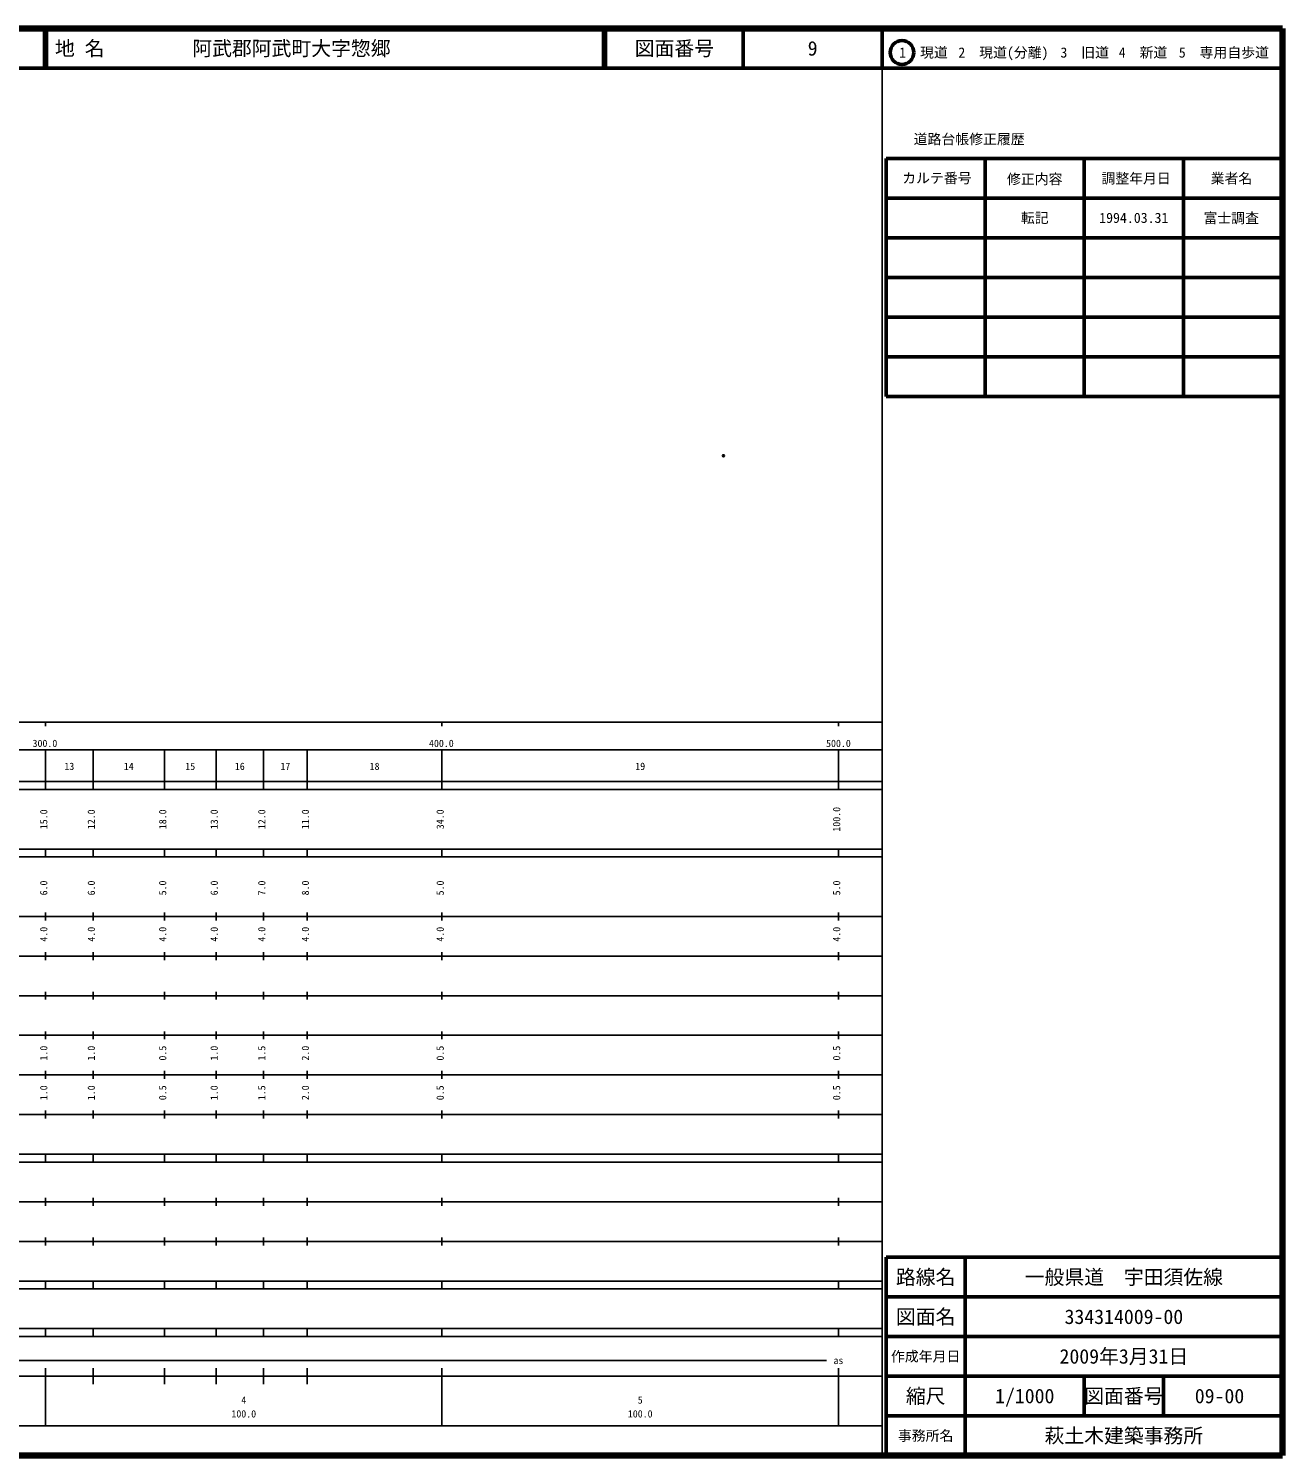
# Model space of a CAD drawing. Units: millimetres on the paper. Extents: x 40 to 680, y 20 to 380.
# Drawn here: x 363.7 to 680, y 20 to 380 of the extents above; entities that cross this region are included whole.
import ezdxf
from ezdxf.enums import TextEntityAlignment as Align

# ---------------------------------------------------------------- set-up
doc = ezdxf.new("R2010")
doc.units = ezdxf.units.MM
doc.header["$PDMODE"] = 32
doc.header["$PDSIZE"] = 0.5
doc.layers.add('M-OTRS', color=6, linetype='Continuous')
doc.layers.add('M-TTL-TXT', color=7, linetype='Continuous')
for name, color, linetype, lineweight in [('M-TTL', 2, 'Continuous', 140), ('M-TTL-BAND', 7, 'Continuous', 25), ('M-TTL-FRAM', 2, 'Continuous', 50), ('M-TTL-LINE', 7, 'Continuous', 50)]:
    doc.layers.add(name, color=color, linetype=linetype, lineweight=lineweight)
doc.styles.add('ＭＳ ゴシック', font='')
doc.styles.get('ＭＳ ゴシック').set_extended_font_data('MS Gothic')

msp = doc.modelspace()

# ---------------------------------------------------------------- linework, layer by layer
at = {"layer": 'M-OTRS'}
msp.add_point((538.982, 272.237), dxfattribs=at)
at = {"layer": 'M-TTL'}
for p, q in [((680, 380), (40, 380)), ((680, 20), (680, 380)), ((40, 20), (680, 20))]:
    msp.add_line(p, q, dxfattribs=at)
at = {"layer": 'M-TTL-BAND'}
for p, q in [((579, 20), (579, 370)), ((40, 205), (579, 205)), ((368, 205), (368, 204)), ((468, 205), (468, 204)), ((568, 205), (568, 204)), ((68, 198), (579, 198)), ((368, 188), (368, 198)), ((380, 188), (380, 198)), ((398, 188), (398, 198)), ((411, 188), (411, 198)), ((423, 188), (423, 198)), ((434, 188), (434, 198)), ((468, 188), (468, 198)), ((568, 188), (568, 198)), ((40, 190), (579, 190)), ((40, 188), (579, 188)), ((40, 173), (579, 173)), ((368, 171), (368, 173)), ((380, 171), (380, 173)), ((398, 171), (398, 173)), ((411, 171), (411, 173)), ((423, 171), (423, 173)), ((434, 171), (434, 173)), ((468, 171), (468, 173)), ((568, 171), (568, 173)), ((40, 171), (579, 171)), ((40, 156), (579, 156)), ((368, 155), (368, 157)), ((380, 155), (380, 157)), ((398, 155), (398, 157)), ((411, 155), (411, 157)), ((423, 155), (423, 157)), ((434, 155), (434, 157)), ((468, 155), (468, 157)), ((568, 155), (568, 157)), ((46, 146), (579, 146)), ((368, 145), (368, 147)), ((380, 145), (380, 147)), ((398, 145), (398, 147)), ((411, 145), (411, 147)), ((423, 145), (423, 147)), ((434, 145), (434, 147)), ((468, 145), (468, 147)), ((568, 145), (568, 147)), ((368, 135), (368, 137)), ((380, 135), (380, 137)), ((398, 135), (398, 137)), ((411, 135), (411, 137)), ((423, 135), (423, 137)), ((434, 135), (434, 137)), ((468, 135), (468, 137)), ((568, 135), (568, 137)), ((52, 136), (579, 136)), ((46, 126), (579, 126)), ((368, 125), (368, 127)), ((380, 125), (380, 127)), ((398, 125), (398, 127)), ((411, 125), (411, 127)), ((423, 125), (423, 127)), ((434, 125), (434, 127)), ((468, 125), (468, 127)), ((568, 125), (568, 127)), ((52, 116), (579, 116)), ((368, 115), (368, 117)), ((380, 115), (380, 117)), ((398, 115), (398, 117)), ((411, 115), (411, 117)), ((423, 115), (423, 117)), ((434, 115), (434, 117)), ((468, 115), (468, 117)), ((568, 115), (568, 117)), ((46, 106), (579, 106)), ((368, 105), (368, 107)), ((380, 105), (380, 107)), ((398, 105), (398, 107)), ((411, 105), (411, 107)), ((423, 105), (423, 107)), ((434, 105), (434, 107)), ((468, 105), (468, 107)), ((568, 105), (568, 107)), ((40, 96), (579, 96)), ((40, 94), (579, 94)), ((368, 94), (368, 96)), ((380, 94), (380, 96)), ((398, 94), (398, 96)), ((411, 94), (411, 96)), ((423, 94), (423, 96)), ((434, 94), (434, 96)), ((468, 94), (468, 96)), ((568, 94), (568, 96)), ((49, 84), (579, 84)), ((368, 83), (368, 85)), ((380, 83), (380, 85)), ((398, 83), (398, 85)), ((411, 83), (411, 85)), ((423, 83), (423, 85)), ((434, 83), (434, 85)), ((468, 83), (468, 85)), ((568, 83), (568, 85)), ((40, 74), (579, 74)), ((368, 73), (368, 75)), ((380, 73), (380, 75)), ((398, 73), (398, 75)), ((411, 73), (411, 75)), ((423, 73), (423, 75)), ((434, 73), (434, 75)), ((468, 73), (468, 75)), ((568, 73), (568, 75)), ((40, 64), (579, 64)), ((40, 62), (579, 62)), ((368, 62), (368, 64)), ((380, 62), (380, 64)), ((398, 62), (398, 64)), ((411, 62), (411, 64)), ((423, 62), (423, 64)), ((434, 62), (434, 64)), ((468, 62), (468, 64)), ((568, 62), (568, 64)), ((40, 52), (579, 52)), ((368, 50), (368, 52)), ((380, 50), (380, 52)), ((398, 50), (398, 52)), ((411, 50), (411, 52)), ((423, 50), (423, 52)), ((434, 50), (434, 52)), ((468, 50), (468, 52)), ((568, 50), (568, 52)), ((40, 50), (579, 50)), ((71, 44), (565, 44)), ((40, 40), (579, 40)), ((368, 27.5), (368, 42)), ((380, 38), (380, 42)), ((398, 38), (398, 42)), ((411, 38), (411, 42)), ((423, 38), (423, 42)), ((434, 38), (434, 42)), ((468, 27.5), (468, 42)), ((568, 27.5), (568, 42)), ((68, 27.5), (579, 27.5))]:
    msp.add_line(p, q, dxfattribs=at)
at = {"layer": 'M-TTL-FRAM'}
for p, q in [((580, 347.197), (580, 287.197)), ((580, 347.197), (680, 347.197)), ((580, 287.197), (680, 287.197)), ((680, 70), (580, 70)), ((580, 70), (580, 20))]:
    msp.add_line(p, q, dxfattribs=at)
at = {"layer": 'M-TTL-LINE'}
for p, q in [((367.75, 380), (367.75, 370)), ((368.25, 380), (368.25, 370)), ((508.747, 380), (508.747, 370)), ((509.247, 380), (509.247, 370)), ((543.997, 380), (543.997, 370)), ((579, 380), (579, 370)), ((40, 370), (680, 370)), ((605, 347.197), (605, 287.197)), ((630, 347.197), (630, 287.197)), ((655, 347.197), (655, 287.197)), ((580, 337.197), (680, 337.197)), ((580, 327.197), (680, 327.197)), ((580, 317.197), (680, 317.197)), ((580, 307.197), (680, 307.197)), ((580, 297.197), (680, 297.197)), ((600, 70), (600, 20)), ((680, 60), (580, 60)), ((680, 50), (580, 50)), ((680, 40), (580, 40)), ((630, 40), (630, 30)), ((650, 40), (650, 30)), ((680, 30), (580, 30))]:
    msp.add_line(p, q, dxfattribs=at)
msp.add_circle((584.031, 373.958), 3, dxfattribs=at)

# ---------------------------------------------------------------- texts
at = {"layer": 'M-TTL-BAND', "style": 'ＭＳ ゴシック'}
for s, p in [('300.0', (367.844, 198.195)), ('400.0', (467.844, 198.195)), ('500.0', (568, 198.195)), ('13', (374, 192.405)), ('14', (389, 192.405)), ('15', (404.5, 192.405)), ('16', (417, 192.405)), ('17', (428.5, 192.405)), ('18', (451, 192.405)), ('19', (518, 192.405)), ('as', (568, 42.5)), ('4', (418, 32.523)), ('5', (518, 32.523)), ('100.0', (418, 29.033)), ('100.0', (518, 29.033))]:
    msp.add_text(s, height=1.833, dxfattribs=at).set_placement(p, align=Align.BOTTOM_CENTER)
for s, p in [('15.0', (369, 180.5)), ('12.0', (381, 180.5)), ('18.0', (399, 180.5)), ('13.0', (412, 180.5)), ('12.0', (424, 180.5)), ('11.0', (435, 180.5)), ('34.0', (469, 180.5)), ('100.0', (569, 180.5)), ('6.0', (369, 163.174)), ('6.0', (381, 163.174)), ('5.0', (399, 163.174)), ('6.0', (412, 163.174)), ('7.0', (424, 163.174)), ('8.0', (435, 163.174)), ('5.0', (469, 163.174)), ('5.0', (569, 163.174)), ('4.0', (369, 151.5)), ('4.0', (381, 151.5)), ('4.0', (399, 151.5)), ('4.0', (412, 151.5)), ('4.0', (424, 151.5)), ('4.0', (435, 151.5)), ('4.0', (469, 151.5)), ('4.0', (569, 151.5)), ('1.0', (369, 121.5)), ('1.0', (381, 121.5)), ('0.5', (399, 121.5)), ('1.0', (412, 121.5)), ('1.5', (424, 121.5)), ('2.0', (435, 121.5)), ('0.5', (469, 121.5)), ('0.5', (569, 121.5)), ('1.0', (369, 111.5)), ('1.0', (381, 111.5)), ('0.5', (399, 111.5)), ('1.0', (412, 111.5)), ('1.5', (424, 111.5)), ('2.0', (435, 111.5)), ('0.5', (469, 111.5)), ('0.5', (569, 111.5))]:
    msp.add_text(s, height=1.833, rotation=90, dxfattribs=at).set_placement(p, align=Align.BOTTOM_CENTER)
at = {"layer": 'M-TTL-TXT', "style": 'ＭＳ ゴシック'}
for s, p in [('地 名', (370.38, 375)), ('阿武郡阿武町大字惣郷', (405.024, 375))]:
    msp.add_text(s, height=3.666, dxfattribs=at).set_placement(p, align=Align.MIDDLE_LEFT)
for s, height, p in [('図面番号', 3.666, (526.622, 375)), ('9', 3.666, (561.497, 375)), ('1\u3000現道', 2.566, (589.448, 373.958)), ('2\u3000現道(分離)', 2.566, (609.619, 373.958)), ('3\u3000旧道', 2.566, (630.121, 373.958)), ('4\u3000新道', 2.566, (644.824, 373.958)), ('5\u3000専用自歩道', 2.566, (665.228, 373.958)), ('道路台帳修正履歴', 2.566, (600.968, 352.113)), ('カルテ番号', 2.566, (592.839, 342.277)), ('修正内容', 2.566, (617.509, 342.023)), ('調整年月日', 2.566, (643.089, 342.197)), ('業者名', 2.566, (667.134, 342.197)), ('転記', 2.566, (617.5, 332.245)), ('1994.03.31', 2.566, (642.5, 332.245)), ('富士調査', 2.566, (667.077, 332.189)), ('路線名', 3.666, (590, 65)), ('路線名', 3.666, (590, 65)), ('一般県道\u3000宇田須佐線', 3.666, (640, 65)), ('図面名', 3.666, (590, 55)), ('図面名', 3.666, (590, 55)), ('334314009-00', 3.666, (640, 55)), ('2009年3月31日', 3.666, (640, 45)), ('作成年月日', 2.566, (590, 45)), ('作成年月日', 2.566, (590, 45)), ('縮尺', 3.666, (590, 35)), ('縮尺', 3.666, (590, 35)), ('1/1000', 3.666, (615, 35)), ('図面番号', 3.666, (640, 35)), ('図面番号', 3.666, (640, 35)), ('09-00', 3.666, (664.125, 35)), ('事務所名', 2.566, (590, 25)), ('事務所名', 2.566, (590, 25)), ('萩土木建築事務所', 3.666, (640, 25))]:
    msp.add_text(s, height=height, dxfattribs=at).set_placement(p, align=Align.MIDDLE_CENTER)

doc.saveas('drawing.dxf')
